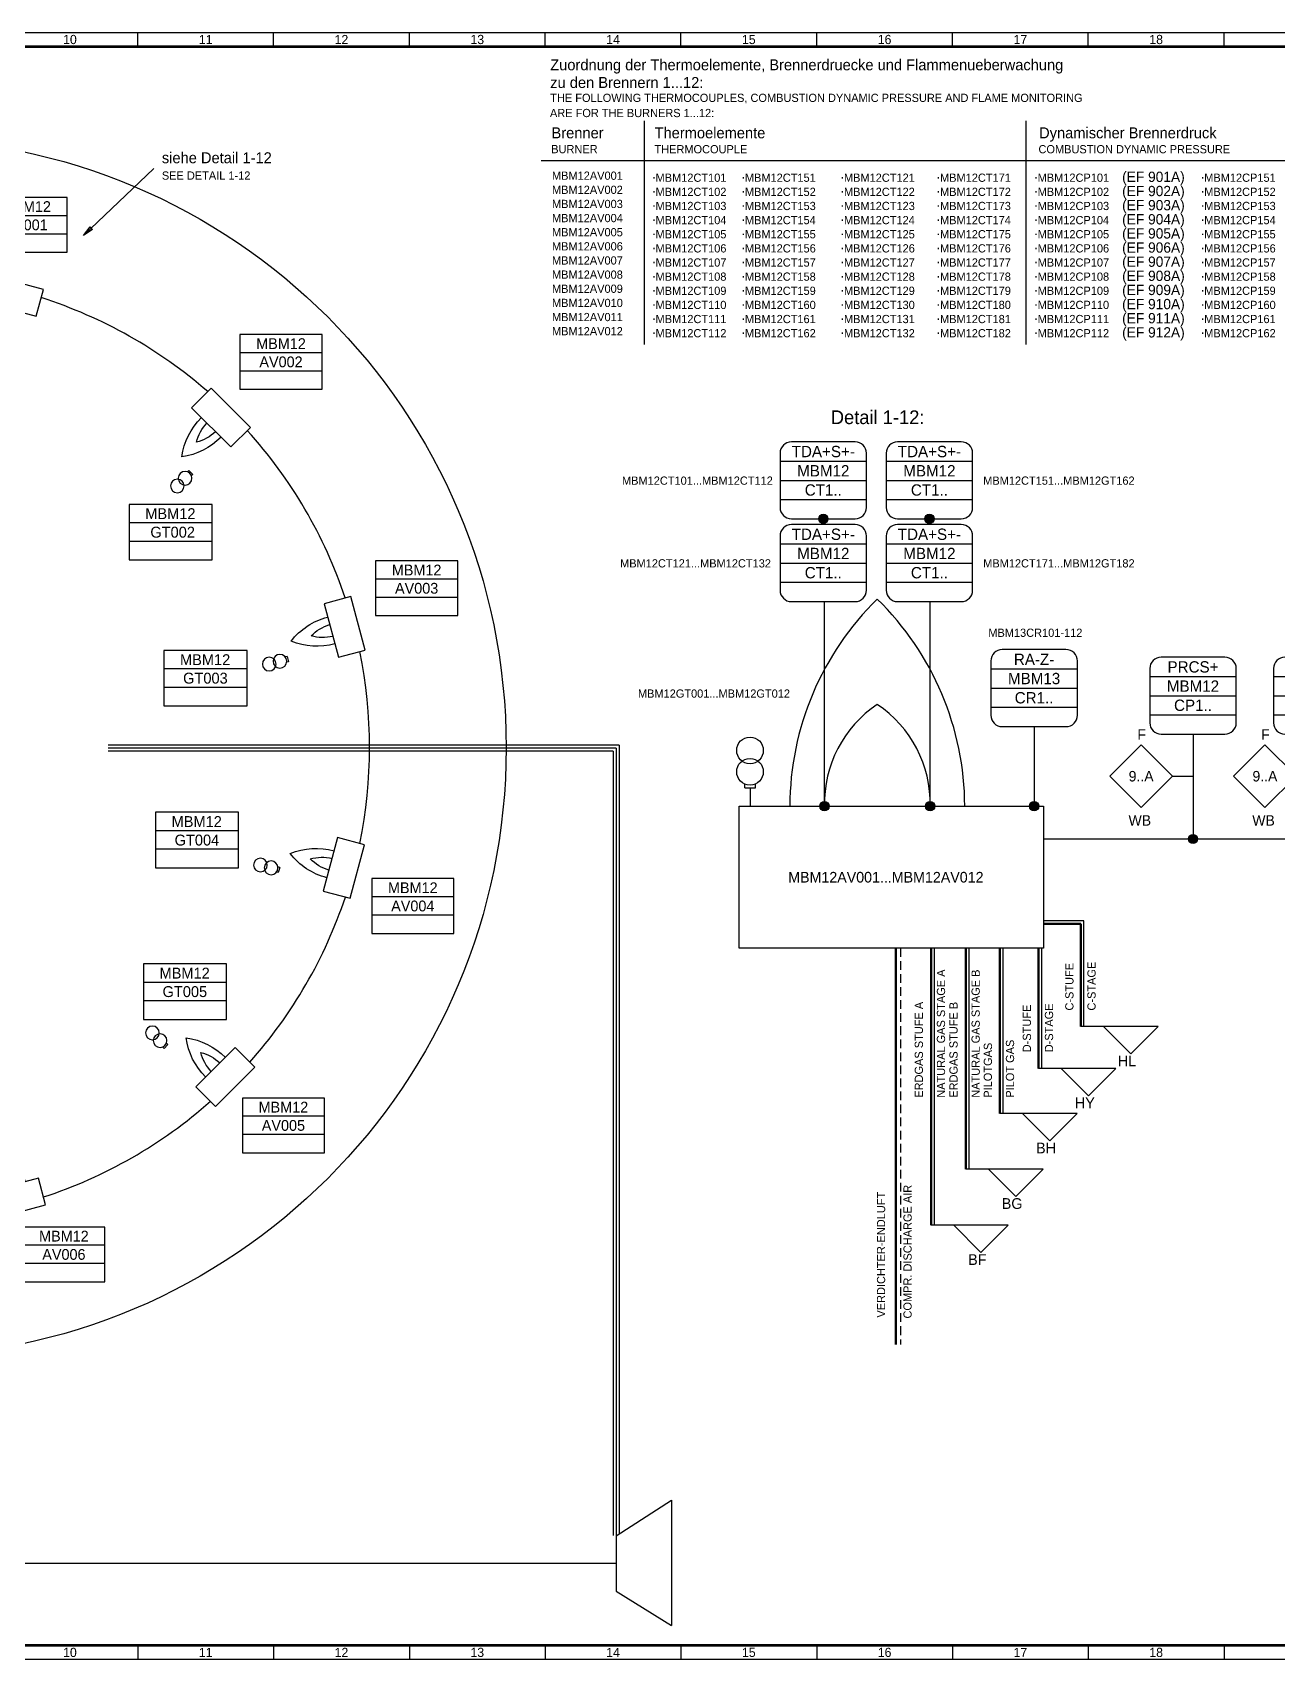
# Model space of a CAD drawing. Header units: millimetres. Extents: x 0 to 600, y 0 to 297.
# Drawn here: x 256 to 483.3, y 0 to 297 of the extents above; entities that cross this region are included whole.
import ezdxf
from ezdxf.enums import TextEntityAlignment as Align

# ---------------------------------------------------------------- set-up
doc = ezdxf.new("R2010")
doc.units = ezdxf.units.MM
doc.linetypes.add('HIDDEN2', pattern=[4.7625, 3.175, -1.5875])
for name, color, linetype in [('0_Title Block', 7, 'Continuous'), ('3_I&C', 7, 'Continuous'), ('4_Equipment', 7, 'Continuous'), ('5_Etc', 7, 'Continuous'), ('6_PIPE(기타)', 7, 'Continuous')]:
    doc.layers.add(name, color=color, linetype=linetype)
doc.styles.get("Standard").update_dxf_attribs({"font": 'pnid.shx', "bigfont": 'kosdichs.shx'})

# ---------------------------------------------------------------- blocks, each defined once
blk = doc.blocks.new('*U9')
at = {"color": 0}
for p, q in [((12.5, -7.5), (12.5, 0.13)), ((12.5, 0.13), (23.94, 0.13)), ((23.94, 0.13), (23.94, -7.5)), ((6.99, -0.7), (6.8, -1.43)), ((6.8, -1.43), (7.06, -1.5)), ((6.99, -0.7), (7.25, -0.77)), ((12.5, -2.41), (23.94, -2.41)), ((12.5, -4.96), (23.94, -4.96)), ((23.94, -7.5), (12.5, -7.5))]:
    blk.add_line(p, q, dxfattribs=at)
for centre in [(7.99, -1.36), (9.45, -1.75)]:
    blk.add_circle(centre, 0.943, dxfattribs=at)
blk.add_attdef('TAG', text='', height=1.5, dxfattribs=at).set_placement((12.64, 1.69), align=Align.TOP_LEFT)
for tag, p in [('TAG_BOX01', (18.22, -1.14)), ('TAG_BOX02', (18.22, -3.69)), ('TAG_BOX03', (18.22, -6.23))]:
    blk.add_attdef(tag, text='', height=1.5, dxfattribs=at).set_placement(p, align=Align.MIDDLE_CENTER)
blk = doc.blocks.new('*U28')
at = {"color": 0}
for p, q in [((10, 0), (10, 7.63)), ((10, 7.63), (21.44, 7.63)), ((21.44, 7.63), (21.44, 0)), ((10, 5.09), (21.44, 5.09)), ((10, 2.54), (21.44, 2.54)), ((22.88, -4.8), (24.88, 2.66)), ((24.88, 2.66), (28.61, 1.66)), ((21.44, 0), (10, 0)), ((28.61, 1.66), (26.61, -5.8)), ((26.61, -5.8), (22.88, -4.8))]:
    blk.add_line(p, q, dxfattribs=at)
for centre, radius, start, end in [((26.17, -6.91), 5.9, 43.8188, 73.6114), ((25.72, -9.37), 9.48, 37.7673, 75.3628), ((29.62, 5.21), 9.48, 254.6372, 292.2327), ((28.78, 2.85), 5.9, 256.3886, 286.1812)]:
    blk.add_arc(centre, radius, start, end, dxfattribs=at)
for tag, p in [('TAG(외부)', (26.11, 26.6)), ('TAG(내부)', (-24.58, 12.29)), ('3_TAG_BOX01', (15.72, 6.36)), ('3_TAG_BOX02', (15.72, 3.81)), ('3_TAG_BOX03', (15.72, 1.27))]:
    blk.add_attdef(tag, text='', height=1.5, dxfattribs=at).set_placement(p, align=Align.MIDDLE_CENTER)
blk = doc.blocks.new('*U31')
at = {"color": 0}
for p, q in [((10, 0), (10, 7.63)), ((10, 7.63), (21.44, 7.63)), ((21.44, 7.63), (21.44, 0)), ((10, 5.09), (21.44, 5.09)), ((10, 2.54), (21.44, 2.54)), ((21.44, 0), (10, 0)), ((19.97, -5.31), (25.44, 0.16)), ((25.44, 0.16), (28.17, -2.58)), ((28.17, -2.58), (22.71, -8.04)), ((22.71, -8.04), (19.97, -5.31))]:
    blk.add_line(p, q, dxfattribs=at)
for centre, radius, start, end in [((20.14, -10.69), 9.48, 7.7673, 45.3628), ((30.82, -0.01), 9.48, 224.6372, 262.2327), ((28.91, -1.64), 5.9, 226.3886, 256.1812), ((21.76, -8.78), 5.9, 13.8188, 43.6114)]:
    blk.add_arc(centre, radius, start, end, dxfattribs=at)
for tag, p in [('TAG(외부)', (26.11, 26.6)), ('TAG(내부)', (-24.58, 12.29)), ('3_TAG_BOX01', (15.72, 6.36)), ('3_TAG_BOX02', (15.72, 3.81)), ('3_TAG_BOX03', (15.72, 1.27))]:
    blk.add_attdef(tag, text='', height=1.5, dxfattribs=at).set_placement(p, align=Align.MIDDLE_CENTER)
blk = doc.blocks.new('*U29')
at = {"color": 0}
for p, q in [((10, 0), (10, 7.63)), ((10, 7.63), (21.44, 7.63)), ((21.44, 7.63), (21.44, 0)), ((10, 5.09), (21.44, 5.09)), ((10, 2.54), (21.44, 2.54)), ((21.44, 0), (10, 0)), ((13.3, -5.17), (20.76, -3.17)), ((20.76, -3.17), (21.76, -6.9)), ((14.3, -8.9), (13.3, -5.17)), ((21.76, -6.9), (14.3, -8.9))]:
    blk.add_line(p, q, dxfattribs=at)
for centre, radius, start, end in [((25.34, -6), 9.48, 194.6372, 232.2327), ((22.87, -6.45), 5.9, 196.3886, 226.1812), ((13.12, -9.07), 5.9, 343.8188, 13.6114), ((10.76, -9.91), 9.48, 337.7673, 15.3628)]:
    blk.add_arc(centre, radius, start, end, dxfattribs=at)
for tag, p in [('TAG(외부)', (26.11, 26.6)), ('TAG(내부)', (-24.58, 12.29)), ('3_TAG_BOX01', (15.72, 6.36)), ('3_TAG_BOX02', (15.72, 3.81)), ('3_TAG_BOX03', (15.72, 1.27))]:
    blk.add_attdef(tag, text='', height=1.5, dxfattribs=at).set_placement(p, align=Align.MIDDLE_CENTER)
blk = doc.blocks.new('*U8')
at = {"color": 0}
for p, q in [((15.7, 4.8), (15.17, 4.26)), ((15.7, 4.8), (15.89, 4.61)), ((15.17, 4.26), (15.36, 4.08)), ((12.5, -7.5), (12.5, 0.13)), ((12.5, 0.13), (23.94, 0.13)), ((23.94, 0.13), (23.94, -7.5)), ((12.5, -2.41), (23.94, -2.41)), ((12.5, -4.96), (23.94, -4.96)), ((23.94, -7.5), (12.5, -7.5))]:
    blk.add_line(p, q, dxfattribs=at)
for centre in [(16.24, 3.73), (17.3, 2.66)]:
    blk.add_circle(centre, 0.943, dxfattribs=at)
blk.add_attdef('TAG', text='', height=1.5, dxfattribs=at).set_placement((12.64, 1.69), align=Align.TOP_LEFT)
for tag, p in [('TAG_BOX01', (18.22, -1.14)), ('TAG_BOX02', (18.22, -3.69)), ('TAG_BOX03', (18.22, -6.23))]:
    blk.add_attdef(tag, text='', height=1.5, dxfattribs=at).set_placement(p, align=Align.MIDDLE_CENTER)
blk = doc.blocks.new('*U30')
at = {"color": 0}
for p, q in [((22.45, 12.35), (26.19, 13.35)), ((24.45, 4.88), (22.45, 12.35)), ((26.19, 13.35), (28.19, 5.88)), ((10, 0), (10, 7.63)), ((10, 7.63), (21.44, 7.63)), ((21.44, 7.63), (21.44, 0)), ((10, 5.09), (21.44, 5.09)), ((28.19, 5.88), (24.45, 4.88)), ((10, 2.54), (21.44, 2.54)), ((21.44, 0), (10, 0))]:
    blk.add_line(p, q, dxfattribs=at)
for centre, radius, start, end in [((29.2, 2.34), 9.48, 67.7673, 105.3628), ((28.35, 4.7), 5.9, 73.8188, 103.6114), ((25.74, 14.46), 5.9, 286.3886, 316.1812), ((25.29, 16.92), 9.48, 284.6372, 322.2327)]:
    blk.add_arc(centre, radius, start, end, dxfattribs=at)
for tag, p in [('TAG(외부)', (26.11, 26.6)), ('TAG(내부)', (-24.58, 12.29)), ('3_TAG_BOX01', (15.72, 6.36)), ('3_TAG_BOX02', (15.72, 3.81)), ('3_TAG_BOX03', (15.72, 1.27))]:
    blk.add_attdef(tag, text='', height=1.5, dxfattribs=at).set_placement(p, align=Align.MIDDLE_CENTER)
blk = doc.blocks.new('*U13')
at = {"color": 0}
for p, q in [((12.5, -7.5), (12.5, 0.13)), ((12.5, 0.13), (23.94, 0.13)), ((23.94, 0.13), (23.94, -7.5)), ((12.5, -2.41), (23.94, -2.41)), ((12.5, -4.96), (23.94, -4.96)), ((6.85, -7.44), (7.11, -7.37)), ((6.85, -7.44), (7.05, -8.17)), ((7.05, -8.17), (7.3, -8.1)), ((23.94, -7.5), (12.5, -7.5))]:
    blk.add_line(p, q, dxfattribs=at)
for centre in [(8.04, -7.51), (9.5, -7.12)]:
    blk.add_circle(centre, 0.943, dxfattribs=at)
blk.add_attdef('TAG', text='', height=1.5, dxfattribs=at).set_placement((12.64, 1.69), align=Align.TOP_LEFT)
for tag, p in [('TAG_BOX01', (18.22, -1.14)), ('TAG_BOX02', (18.22, -3.69)), ('TAG_BOX03', (18.22, -6.23))]:
    blk.add_attdef(tag, text='', height=1.5, dxfattribs=at).set_placement(p, align=Align.MIDDLE_CENTER)
blk = doc.blocks.new('*U32')
at = {"color": 0}
for p, q in [((19.71, 11.92), (22.44, 14.65)), ((22.44, 14.65), (27.9, 9.19)), ((25.17, 6.45), (19.71, 11.92)), ((27.9, 9.19), (25.17, 6.45)), ((10, 0), (10, 7.63)), ((10, 7.63), (21.44, 7.63)), ((21.44, 7.63), (21.44, 0)), ((10, 5.09), (21.44, 5.09)), ((10, 2.54), (21.44, 2.54)), ((21.44, 0), (10, 0))]:
    blk.add_line(p, q, dxfattribs=at)
for centre, radius, start, end in [((30.55, 6.62), 9.48, 97.7673, 135.3628), ((19.88, 17.3), 9.48, 314.6372, 352.2327), ((28.64, 8.25), 5.9, 103.8188, 133.6114), ((21.5, 15.39), 5.9, 316.3886, 346.1812)]:
    blk.add_arc(centre, radius, start, end, dxfattribs=at)
for tag, p in [('TAG(외부)', (26.11, 26.6)), ('TAG(내부)', (-24.58, 12.29)), ('3_TAG_BOX01', (15.72, 6.36)), ('3_TAG_BOX02', (15.72, 3.81)), ('3_TAG_BOX03', (15.72, 1.27))]:
    blk.add_attdef(tag, text='', height=1.5, dxfattribs=at).set_placement(p, align=Align.MIDDLE_CENTER)
blk = doc.blocks.new('*U14')
at = {"color": 0}
for p, q in [((12.5, -7.5), (12.5, 0.13)), ((12.5, 0.13), (23.94, 0.13)), ((23.94, 0.13), (23.94, -7.5)), ((12.5, -2.41), (23.94, -2.41)), ((12.5, -4.96), (23.94, -4.96)), ((23.94, -7.5), (12.5, -7.5)), ((20.57, -10.96), (20.76, -10.78)), ((20.57, -10.96), (21.1, -11.5)), ((21.1, -11.5), (21.29, -11.31))]:
    blk.add_line(p, q, dxfattribs=at)
for centre in [(22.7, -9.36), (21.64, -10.43)]:
    blk.add_circle(centre, 0.943, dxfattribs=at)
blk.add_attdef('TAG', text='', height=1.5, dxfattribs=at).set_placement((12.64, 1.69), align=Align.TOP_LEFT)
for tag, p in [('TAG_BOX01', (18.22, -1.14)), ('TAG_BOX02', (18.22, -3.69)), ('TAG_BOX03', (18.22, -6.23))]:
    blk.add_attdef(tag, text='', height=1.5, dxfattribs=at).set_placement(p, align=Align.MIDDLE_CENTER)
blk = doc.blocks.new('*U33')
at = {"color": 0}
for p, q in [((18.27, 10.71), (19.27, 14.45)), ((19.27, 14.45), (26.73, 12.45)), ((26.73, 12.45), (25.73, 8.71)), ((25.73, 8.71), (18.27, 10.71)), ((10, 0), (10, 7.63)), ((10, 7.63), (21.44, 7.63)), ((21.44, 7.63), (21.44, 0)), ((10, 5.09), (21.44, 5.09)), ((10, 2.54), (21.44, 2.54)), ((21.44, 0), (10, 0))]:
    blk.add_line(p, q, dxfattribs=at)
for centre, radius, start, end in [((30.31, 11.55), 9.48, 127.7673, 165.3628), ((15.73, 15.46), 9.48, 344.6372, 22.2327), ((27.84, 12), 5.9, 133.8188, 163.6114), ((18.09, 14.61), 5.9, 346.3886, 16.1812)]:
    blk.add_arc(centre, radius, start, end, dxfattribs=at)
for tag, p in [('TAG(외부)', (26.11, 26.6)), ('TAG(내부)', (-24.58, 12.29)), ('3_TAG_BOX01', (15.72, 6.36)), ('3_TAG_BOX02', (15.72, 3.81)), ('3_TAG_BOX03', (15.72, 1.27))]:
    blk.add_attdef(tag, text='', height=1.5, dxfattribs=at).set_placement(p, align=Align.MIDDLE_CENTER)
blk = doc.blocks.new('TAG BOX01_')
at = {"color": 0}
for p, q in [((4.22, 5.09), (-4.22, 5.09)), ((-5.72, 3.59), (-5.72, -3.59)), ((-5.72, 2.54), (5.72, 2.54)), ((5.72, -3.59), (5.72, 3.59)), ((-5.72, 0), (5.72, 0)), ((-5.72, -2.54), (5.72, -2.54)), ((-4.22, -5.09), (4.22, -5.09))]:
    blk.add_line(p, q, dxfattribs=at)
for centre, start, end in [((-4.22, 3.59), 90, 180), ((4.22, 3.59), 0, 90), ((-4.22, -3.59), 180, 270), ((4.22, -3.59), 270, 360)]:
    blk.add_arc(centre, 1.5, start, end, dxfattribs=at)
for tag, p in [('TEXT01', (0.08, 6.17)), ('TAG_BOX01', (0, 3.81)), ('TAG_BOX02', (0, 1.27)), ('TAG_BOX03', (0, -1.27)), ('TAG_BOX04', (0, -3.81)), ('TEXT02', (0.08, -6.51))]:
    blk.add_attdef(tag, text='', height=1.5, dxfattribs=at).set_placement(p, align=Align.MIDDLE_CENTER)
blk = doc.blocks.new('ECT03_01-MBM12GT001...MBM12GT012')
at = {"color": 0}
for p, q in [((0, 0), (0, 0.69)), ((0, 0), (1.95, 0)), ((1.95, 0), (1.95, 0.69))]:
    blk.add_line(p, q, dxfattribs=at)
for centre in [(0.97, 6.82), (0.97, 2.92)]:
    blk.add_circle(centre, 2.43, dxfattribs=at)
at = {"color": 0, "insert": (-19.49, 17.95), "char_height": 1.5, "attachment_point": 1}
blk.add_mtext('MBM12GT001...MBM12GT012', dxfattribs=at)
blk = doc.blocks.new('FIRING SYSTEM BURNER_01-MBM12AV001...MBM12AV012')
at = {"color": 0}
for p, q in [((0, 25.89), (55.55, 25.89)), ((0, 0), (0, 25.89)), ((55.55, 25.89), (55.55, 0)), ((55.55, 0), (0, 0))]:
    blk.add_line(p, q, dxfattribs=at)
for centre, radius, start, end in [((62.41, 25.73), 53.16, 134.3907, 179.8247), ((-11.97, 25.73), 53.16, 0.1753, 45.6093), ((37.36, 26.39), 21.79, 123.8437, 181.3064), ((13.09, 26.39), 21.79, 358.6936, 56.1563)]:
    blk.add_arc(centre, radius, start, end, dxfattribs=at)
blk.add_text('MBM12AV001...MBM12AV012', height=1.9418, dxfattribs=at).set_placement((26.79, 12.93), align=Align.MIDDLE_CENTER)
blk = doc.blocks.new('TERMINAL POINT_')
at = {"color": 0}
for p, q in [((0, 10.17), (-5.09, 5.09)), ((5.09, 5.09), (0, 10.17)), ((-5.09, 5.09), (0, 0)), ((0, 0), (5.09, 5.09))]:
    blk.add_line(p, q, dxfattribs=at)
for tag, p in [('TEXT(외부)01', (-8.55, 6.65)), ('TAG(내부)', (0, 5.09)), ('TEXT(외부)02', (9.22, 6.65))]:
    blk.add_attdef(tag, text='', height=1.7, dxfattribs=at).set_placement(p, align=Align.MIDDLE_CENTER)
blk = doc.blocks.new('*U22')
at = {"color": 0}
for p, q in [((0, -1.91), (-3.81, 1.91)), ((-3.81, 1.91), (6.96, 1.91)), ((3.81, 1.91), (0, -1.91))]:
    blk.add_line(p, q, dxfattribs=at)
for tag, p in [('TEXT(외부)', (1.9, 3.31)), ('TEXT(내부)', (0, 0))]:
    blk.add_attdef(tag, text='', height=1.5, dxfattribs=at).set_placement(p, align=Align.MIDDLE_CENTER)
blk = doc.blocks.new('SIEMENS AG TEMPLATE(600X297)')
at = {"color": 0}
for p, q in [((0, 297), (600, 297)), ((275.21, 294.44), (275.21, 297)), ((300, 294.44), (300, 297)), ((324.79, 294.44), (324.79, 297)), ((349.57, 294.44), (349.57, 297)), ((374.36, 294.44), (374.36, 297)), ((399.15, 294.44), (399.15, 297)), ((423.93, 294.44), (423.93, 297)), ((448.72, 294.44), (448.72, 297)), ((473.51, 294.44), (473.51, 297)), ((600, 0), (0, 0)), ((275.21, 2.56), (275.21, 0)), ((300, 2.56), (300, 0)), ((324.79, 2.56), (324.79, 0)), ((349.57, 2.56), (349.57, 0)), ((374.36, 2.56), (374.36, 0)), ((399.15, 2.56), (399.15, 0)), ((423.93, 2.56), (423.93, 0)), ((448.72, 2.56), (448.72, 0)), ((473.51, 2.56), (473.51, 0))]:
    blk.add_line(p, q, dxfattribs=at)
at = {"color": 0, "const_width": 0.5}
blk.add_lwpolyline([(597.44, 2.56), (2.56, 2.56), (2.56, 294.44), (597.44, 294.44)], close=True, dxfattribs=at)
at = {"color": 0, "char_height": 1.679, "attachment_point": 5}
for s, insert in [('10', (262.82, 295.72)), ('11', (287.61, 295.72)), ('12', (312.39, 295.72)), ('13', (337.18, 295.72)), ('14', (361.97, 295.72)), ('15', (386.75, 295.72)), ('16', (411.54, 295.72)), ('17', (436.33, 295.72)), ('18', (461.11, 295.72)), ('10', (262.82, 1.28)), ('11', (287.61, 1.28)), ('12', (312.39, 1.28)), ('13', (337.18, 1.28)), ('14', (361.97, 1.28)), ('15', (386.75, 1.28)), ('16', (411.54, 1.28)), ('17', (436.33, 1.28)), ('18', (461.11, 1.28))]:
    blk.add_mtext(s, dxfattribs=dict(at, insert=insert))

msp = doc.modelspace()

# ---------------------------------------------------------------- linework, layer by layer
at = {"layer": '0_Title Block'}
for p, q in [((367.67, 280.88), (367.67, 240.08)), ((437.34, 280.88), (437.34, 240.08)), ((348.87, 273.66), (593.29, 273.66))]:
    msp.add_line(p, q, dxfattribs=at)
at = {"layer": '3_I&C'}
for p, q in [((400.56, 155.76), (400.56, 193.13)), ((419.85, 155.76), (419.85, 193.13)), ((438.83, 170.3), (438.83, 155.76)), ((467.84, 168.92), (467.84, 149.78))]:
    msp.add_line(p, q, dxfattribs=at)
at = {"layer": '3_I&C', "const_width": 0.845}
for points in [[(399.93, 208.23, 1), (400.78, 208.23, 1)], [(419.29, 208.23, 1), (420.14, 208.23, 1)], [(400.13, 155.76, 1), (400.98, 155.76, 1)], [(419.43, 155.76, 1), (420.28, 155.76, 1)], [(438.41, 155.76, 1), (439.25, 155.76, 1)], [(467.41, 149.78, 1), (468.26, 149.78, 1)]]:
    msp.add_lwpolyline(points, format="xyb", close=True, dxfattribs=at)
at = {"layer": '3_I&C'}
for centre in [(400.35, 208.23), (419.72, 208.23), (400.56, 155.76), (419.85, 155.76), (438.83, 155.76), (467.84, 149.78)]:
    msp.add_circle(centre, 0.845, dxfattribs=at)
at = {"layer": '4_Equipment'}
for p, q in [((265.27, 259.93), (278.13, 272.17)), ((265.27, 259.93), (266.49, 261.55)), ((266.95, 261.07), (266.49, 261.55)), ((266.95, 261.07), (265.27, 259.93)), ((362.54, 22.58), (372.64, 29.11)), ((372.64, 29.11), (372.64, 6.17)), ((362.54, 22.58), (362.54, 12.46)), ((362.54, 12.46), (372.64, 6.17))]:
    msp.add_line(p, q, dxfattribs=at)
msp.add_circle((231.25, 166.45), 111.2, dxfattribs=at)
for start, end in [(48.8883, 72.2247), (18.465, 42.1581), (348.3082, 11.7351), (318.2807, 341.5783), (288.0604, 311.5508)]:
    msp.add_arc((231.25, 166.45), 86.27, start, end, dxfattribs=at)
at = {"layer": '5_Etc'}
for p, q in [((464.1, 161.24), (467.84, 161.24)), ((386.97, 159.13), (386.97, 155.76))]:
    msp.add_line(p, q, dxfattribs=at)
at = {"layer": '6_PIPE(기타)'}
for p, q in [((363.07, 166.88), (269.77, 166.88)), ((362.54, 166.35), (269.77, 166.35)), ((362.54, 166.35), (362.54, 22.58)), ((363.07, 166.88), (363.07, 22.93)), ((362, 165.81), (269.77, 165.81)), ((362, 165.81), (362, 22.63)), ((440.53, 149.78), (536.65, 149.78)), ((447.88, 134.82), (440.53, 134.82)), ((447.88, 115.55), (447.88, 134.82)), ((420.57, 129.87), (420.57, 79.28)), ((426.93, 129.87), (426.93, 89.5)), ((433.12, 129.87), (433.12, 99.64)), ((440.2, 129.87), (440.2, 107.88)), ((362.54, 17.52), (120.26, 17.52))]:
    msp.add_line(p, q, dxfattribs=at)
at = {"layer": '6_PIPE(기타)', "lineweight": 50}
for p, q in [((447.37, 134.29), (440.53, 134.29)), ((447.37, 115.55), (447.37, 134.29)), ((413.61, 129.87), (413.61, 57.52)), ((420.03, 129.87), (420.03, 79.28)), ((426.39, 129.87), (426.39, 89.5)), ((432.58, 129.87), (432.58, 99.64)), ((439.66, 129.87), (439.66, 107.88))]:
    msp.add_line(p, q, dxfattribs=at)
at = {"layer": '6_PIPE(기타)', "linetype": 'HIDDEN2', "ltscale": 0.5}
msp.add_line((414.43, 129.87), (414.43, 57.52), dxfattribs=at)

# ---------------------------------------------------------------- block references
at = {"layer": '0_Title Block'}
msp.add_blockref('SIEMENS AG TEMPLATE(600X297)', (0, 0), dxfattribs=at)
at = {"layer": '3_I&C'}
ref = msp.add_blockref('TAG BOX01_', (400.35, 215.25), dxfattribs=dict(at, xscale=1.379951765846729, yscale=1.379951765846729, zscale=1.379951765846729))
ref.add_attrib('TAG_BOX01', 'TDA+S+-', dxfattribs={"layer": '0', "color": 0, "height": 2.07}).set_placement((400.35, 220.51), align=Align.MIDDLE_CENTER)
ref.add_attrib('TAG_BOX02', 'MBM12', dxfattribs={"layer": '0', "color": 0, "height": 2.07}).set_placement((400.35, 217), align=Align.MIDDLE_CENTER)
ref.add_attrib('TAG_BOX03', 'CT1..', dxfattribs={"layer": '0', "color": 0, "height": 2.07}).set_placement((400.35, 213.49), align=Align.MIDDLE_CENTER)
ref.add_attrib('TEXT01', 'MBM12CT101...MBM12CT112', dxfattribs={"layer": '0', "color": 0, "height": 1.5}).set_placement((377.37, 215.2), align=Align.MIDDLE_CENTER)
ref = msp.add_blockref('TAG BOX01_', (419.72, 215.25), dxfattribs=dict(at, xscale=1.379951765846729, yscale=1.379951765846729, zscale=1.379951765846729))
ref.add_attrib('TAG_BOX01', 'TDA+S+-', dxfattribs={"layer": '0', "color": 0, "height": 2.07}).set_placement((419.72, 220.51), align=Align.MIDDLE_CENTER)
ref.add_attrib('TAG_BOX02', 'MBM12', dxfattribs={"layer": '0', "color": 0, "height": 2.07}).set_placement((419.72, 217), align=Align.MIDDLE_CENTER)
ref.add_attrib('TAG_BOX03', 'CT1..', dxfattribs={"layer": '0', "color": 0, "height": 2.07}).set_placement((419.72, 213.49), align=Align.MIDDLE_CENTER)
ref.add_attrib('TEXT01', 'MBM12CT151...MBM12GT162', dxfattribs={"layer": '0', "color": 0, "height": 1.5}).set_placement((443.36, 215.2), align=Align.MIDDLE_CENTER)
ref = msp.add_blockref('TAG BOX01_', (400.35, 200.14), dxfattribs=dict(at, xscale=1.379951765846729, yscale=1.379951765846729, zscale=1.379951765846729))
ref.add_attrib('TAG_BOX01', 'TDA+S+-', dxfattribs={"layer": '0', "color": 0, "height": 2.07}).set_placement((400.35, 205.41), align=Align.MIDDLE_CENTER)
ref.add_attrib('TAG_BOX02', 'MBM12', dxfattribs={"layer": '0', "color": 0, "height": 2.07}).set_placement((400.35, 201.9), align=Align.MIDDLE_CENTER)
ref.add_attrib('TAG_BOX03', 'CT1..', dxfattribs={"layer": '0', "color": 0, "height": 2.07}).set_placement((400.35, 198.39), align=Align.MIDDLE_CENTER)
ref.add_attrib('TEXT01', 'MBM12CT121...MBM12CT132', dxfattribs={"layer": '0', "color": 0, "height": 1.5}).set_placement((377.02, 200.1), align=Align.MIDDLE_CENTER)
ref = msp.add_blockref('TAG BOX01_', (419.72, 200.14), dxfattribs=dict(at, xscale=1.379951765846729, yscale=1.379951765846729, zscale=1.379951765846729))
ref.add_attrib('TAG_BOX01', 'TDA+S+-', dxfattribs={"layer": '0', "color": 0, "height": 2.07}).set_placement((419.72, 205.41), align=Align.MIDDLE_CENTER)
ref.add_attrib('TAG_BOX02', 'MBM12', dxfattribs={"layer": '0', "color": 0, "height": 2.07}).set_placement((419.72, 201.9), align=Align.MIDDLE_CENTER)
ref.add_attrib('TAG_BOX03', 'CT1..', dxfattribs={"layer": '0', "color": 0, "height": 2.07}).set_placement((419.72, 198.39), align=Align.MIDDLE_CENTER)
ref.add_attrib('TEXT01', 'MBM12CT171...MBM12GT182', dxfattribs={"layer": '0', "color": 0, "height": 1.5}).set_placement((443.36, 200.1), align=Align.MIDDLE_CENTER)
ref = msp.add_blockref('TAG BOX01_', (438.83, 177.32), dxfattribs=dict(at, xscale=1.379951765846729, yscale=1.379951765846729, zscale=1.379951765846729))
ref.add_attrib('TAG_BOX01', 'RA-Z-', dxfattribs={"layer": '0', "color": 0, "height": 2.07}).set_placement((438.83, 182.58), align=Align.MIDDLE_CENTER)
ref.add_attrib('TAG_BOX02', 'MBM13', dxfattribs={"layer": '0', "color": 0, "height": 2.07}).set_placement((438.83, 179.07), align=Align.MIDDLE_CENTER)
ref.add_attrib('TAG_BOX03', 'CR1..', dxfattribs={"layer": '0', "color": 0, "height": 2.07}).set_placement((438.83, 175.56), align=Align.MIDDLE_CENTER)
ref.add_attrib('TEXT01', 'MBM13CR101-112', dxfattribs={"layer": '0', "color": 0, "height": 1.5}).set_placement((439.06, 187.43), align=Align.MIDDLE_CENTER)
at = {"layer": '3_I&C', "xscale": 1.379951765846729, "yscale": 1.379951765846729, "zscale": 1.379951765846729}
for p in [(467.84, 175.94), (490.43, 175.94)]:
    msp.add_blockref('TAG BOX01_', p, dxfattribs=at).add_auto_attribs({'TAG_BOX01': 'PRCS+', 'TAG_BOX02': 'MBM12', 'TAG_BOX03': 'CP1..'})
at = {"layer": '4_Equipment'}
ref = msp.add_blockref('*U29', (275.43, 256.89), dxfattribs=dict(at, xscale=-1.310855391850076, yscale=1.310855391850076, zscale=1.310855391850076))
ref.add_attrib('3_TAG_BOX01', 'MBM12', dxfattribs={"layer": '0', "color": 0, "height": 1.966}).set_placement((254.82, 265.23), align=Align.MIDDLE_CENTER)
ref.add_attrib('3_TAG_BOX02', 'AV001', dxfattribs={"layer": '0', "color": 0, "height": 1.966}).set_placement((254.82, 261.89), align=Align.MIDDLE_CENTER)
ref = msp.add_blockref('*U31', (321.96, 231.88), dxfattribs=dict(at, xscale=-1.310855391850076, yscale=1.310855391850076, zscale=1.310855391850076))
ref.add_attrib('3_TAG_BOX01', 'MBM12', dxfattribs={"layer": '0', "color": 0, "height": 1.966}).set_placement((301.35, 240.21), align=Align.MIDDLE_CENTER)
ref.add_attrib('3_TAG_BOX02', 'AV002', dxfattribs={"layer": '0', "color": 0, "height": 1.966}).set_placement((301.35, 236.88), align=Align.MIDDLE_CENTER)
ref = msp.add_blockref('*U28', (346.72, 190.55), dxfattribs=dict(at, xscale=-1.310855391850076, yscale=1.310855391850076, zscale=1.310855391850076))
ref.add_attrib('3_TAG_BOX01', 'MBM12', dxfattribs={"layer": '0', "color": 0, "height": 1.966}).set_placement((326.11, 198.88), align=Align.MIDDLE_CENTER)
ref.add_attrib('3_TAG_BOX02', 'AV003', dxfattribs={"layer": '0', "color": 0, "height": 1.966}).set_placement((326.11, 195.55), align=Align.MIDDLE_CENTER)
msp.add_blockref('FIRING SYSTEM BURNER_01-MBM12AV001...MBM12AV012', (384.98, 129.87), dxfattribs=at)
ref = msp.add_blockref('*U30', (346.02, 132.55), dxfattribs=dict(at, xscale=-1.310855391850076, yscale=1.310855391850076, zscale=1.310855391850076))
ref.add_attrib('3_TAG_BOX01', 'MBM12', dxfattribs={"layer": '0', "color": 0, "height": 1.966}).set_placement((325.41, 140.88), align=Align.MIDDLE_CENTER)
ref.add_attrib('3_TAG_BOX02', 'AV004', dxfattribs={"layer": '0', "color": 0, "height": 1.966}).set_placement((325.41, 137.55), align=Align.MIDDLE_CENTER)
ref = msp.add_blockref('*U32', (322.4, 92.49), dxfattribs=dict(at, xscale=-1.310855391850076, yscale=1.310855391850076, zscale=1.310855391850076))
ref.add_attrib('3_TAG_BOX01', 'MBM12', dxfattribs={"layer": '0', "color": 0, "height": 1.966}).set_placement((301.79, 100.83), align=Align.MIDDLE_CENTER)
ref.add_attrib('3_TAG_BOX02', 'AV005', dxfattribs={"layer": '0', "color": 0, "height": 1.966}).set_placement((301.79, 97.49), align=Align.MIDDLE_CENTER)
ref = msp.add_blockref('*U33', (282.33, 68.94), dxfattribs=dict(at, xscale=-1.310855391850076, yscale=1.310855391850076, zscale=1.310855391850076))
ref.add_attrib('3_TAG_BOX01', 'MBM12', dxfattribs={"layer": '0', "color": 0, "height": 1.966}).set_placement((261.72, 77.28), align=Align.MIDDLE_CENTER)
ref.add_attrib('3_TAG_BOX02', 'AV006', dxfattribs={"layer": '0', "color": 0, "height": 1.966}).set_placement((261.72, 73.94), align=Align.MIDDLE_CENTER)
at = {"layer": '5_Etc'}
ref = msp.add_blockref('*U8', (305.39, 210.69), dxfattribs=dict(at, xscale=-1.32738828587198, yscale=1.32738828587198, zscale=1.32738828587198))
ref.add_attrib('TAG_BOX01', 'MBM12', dxfattribs={"layer": '0', "color": 0, "height": 1.991}).set_placement((281.15, 209.17), align=Align.MIDDLE_CENTER)
ref.add_attrib('TAG_BOX02', 'GT002', dxfattribs={"layer": '0', "color": 0, "height": 1.991}).set_placement((281.57, 205.79), align=Align.MIDDLE_CENTER)
ref = msp.add_blockref('*U9', (311.75, 184.03), dxfattribs=dict(at, xscale=-1.32738828587198, yscale=1.32738828587198, zscale=1.32738828587198))
ref.add_attrib('TAG_BOX01', 'MBM12', dxfattribs={"layer": '0', "color": 0, "height": 1.991}).set_placement((287.5, 182.51), align=Align.MIDDLE_CENTER)
ref.add_attrib('TAG_BOX02', 'GT003', dxfattribs={"layer": '0', "color": 0, "height": 1.991}).set_placement((287.55, 179.14), align=Align.MIDDLE_CENTER)
msp.add_blockref('ECT03_01-MBM12GT001...MBM12GT012', (386, 159.13), dxfattribs=at)
ref = msp.add_blockref('TERMINAL POINT_', (458.37, 155.52), dxfattribs=dict(at, xscale=1.126106667775717, yscale=1.126106667775717, zscale=1.126106667775717))
ref.add_attrib('TEXT(외부)01', 'F', dxfattribs={"layer": '0', "color": 0, "height": 1.91}).set_placement((458.46, 168.85), align=Align.MIDDLE_CENTER)
ref.add_attrib('TEXT(외부)02', 'WB', dxfattribs={"layer": '0', "color": 0, "height": 1.914}).set_placement((458.13, 153.17), align=Align.MIDDLE_CENTER)
ref.add_attrib('TAG(내부)', '9..A', dxfattribs={"layer": '0', "color": 0, "height": 1.914}).set_placement((458.37, 161.24), align=Align.MIDDLE_CENTER)
ref = msp.add_blockref('TERMINAL POINT_', (480.97, 155.52), dxfattribs=dict(at, xscale=1.126106667775717, yscale=1.126106667775717, zscale=1.126106667775717))
ref.add_attrib('TEXT(외부)01', 'F', dxfattribs={"layer": '0', "color": 0, "height": 1.91}).set_placement((481.05, 168.85), align=Align.MIDDLE_CENTER)
ref.add_attrib('TEXT(외부)02', 'WB', dxfattribs={"layer": '0', "color": 0, "height": 1.914}).set_placement((480.72, 153.17), align=Align.MIDDLE_CENTER)
ref.add_attrib('TAG(내부)', '9..A', dxfattribs={"layer": '0', "color": 0, "height": 1.914}).set_placement((480.97, 161.24), align=Align.MIDDLE_CENTER)
ref = msp.add_blockref('*U13', (310.21, 154.48), dxfattribs=dict(at, xscale=-1.32738828587198, yscale=1.32738828587198, zscale=1.32738828587198))
ref.add_attrib('TAG_BOX01', 'MBM12', dxfattribs={"layer": '0', "color": 0, "height": 1.991}).set_placement((285.96, 152.96), align=Align.MIDDLE_CENTER)
ref.add_attrib('TAG_BOX02', 'GT004', dxfattribs={"layer": '0', "color": 0, "height": 1.991}).set_placement((286, 149.58), align=Align.MIDDLE_CENTER)
ref = msp.add_blockref('*U14', (308.01, 126.81), dxfattribs=dict(at, xscale=-1.32738828587198, yscale=1.32738828587198, zscale=1.32738828587198))
ref.add_attrib('TAG_BOX01', 'MBM12', dxfattribs={"layer": '0', "color": 0, "height": 1.991}).set_placement((283.76, 125.29), align=Align.MIDDLE_CENTER)
ref.add_attrib('TAG_BOX02', 'GT005', dxfattribs={"layer": '0', "color": 0, "height": 1.991}).set_placement((283.8, 121.92), align=Align.MIDDLE_CENTER)
ref = msp.add_blockref('*U22', (456.47, 113.05), dxfattribs=dict(at, xscale=-1.307814994579588, yscale=1.307814994579588, zscale=1.307814994579588))
ref.add_attrib('TEXT(외부)', 'HL', dxfattribs={"layer": '0', "color": 0, "height": 1.962}).set_placement((455.8, 109.27), align=Align.MIDDLE_CENTER)
ref = msp.add_blockref('*U22', (448.76, 105.39), dxfattribs=dict(at, xscale=-1.307814994579588, yscale=1.307814994579588, zscale=1.307814994579588))
ref.add_attrib('TEXT(외부)', 'HY', dxfattribs={"layer": '0', "color": 0, "height": 1.962}).set_placement((448.09, 101.61), align=Align.MIDDLE_CENTER)
ref = msp.add_blockref('*U22', (441.68, 97.15), dxfattribs=dict(at, xscale=-1.307814994579588, yscale=1.307814994579588, zscale=1.307814994579588))
ref.add_attrib('TEXT(외부)', 'BH', dxfattribs={"layer": '0', "color": 0, "height": 1.962}).set_placement((441.01, 93.37), align=Align.MIDDLE_CENTER)
ref = msp.add_blockref('*U22', (435.49, 87.01), dxfattribs=dict(at, xscale=-1.307814994579588, yscale=1.307814994579588, zscale=1.307814994579588))
ref.add_attrib('TEXT(외부)', 'BG', dxfattribs={"layer": '0', "color": 0, "height": 1.962}).set_placement((434.82, 83.23), align=Align.MIDDLE_CENTER)
ref = msp.add_blockref('*U22', (429.13, 76.78), dxfattribs=dict(at, xscale=-1.307814994579588, yscale=1.307814994579588, zscale=1.307814994579588))
ref.add_attrib('TEXT(외부)', 'BF', dxfattribs={"layer": '0', "color": 0, "height": 1.962}).set_placement((428.46, 73), align=Align.MIDDLE_CENTER)

# ---------------------------------------------------------------- texts
at = {"layer": '0_Title Block', "attachment_point": 1}
for s, insert, char_height in [('Zuordnung der Thermoelemente, Brennerdruecke und Flammenueberwachung', (350.5, 292.11), 2), ('zu den Brennern 1...12:', (350.5, 288.88), 2), ('THE FOLLOWING THERMOCOUPLES, COMBUSTION DYNAMIC PRESSURE AND FLAME MONITORING', (350.5, 285.83), 1.5), ('ARE FOR THE BURNERS 1...12:', (350.45, 283.06), 1.5), ('Brenner', (350.73, 279.69), 2), ('Thermoelemente', (369.55, 279.69), 2), ('Dynamischer Brennerdruck', (439.74, 279.69), 2), ('BURNER', (350.68, 276.47), 1.5), ('THERMOCOUPLE', (369.53, 276.45), 1.5), ('COMBUSTION DYNAMIC PRESSURE', (439.63, 276.45), 1.5), ('MBM12AV001', (350.82, 271.62), 1.5), ('·', (369, 271.63), 1.88), ('MBM12CT101', (369.73, 271.25), 1.5), ('·', (385.32, 271.63), 1.88), ('MBM12CT151', (386.04, 271.25), 1.5), ('·', (403.39, 271.63), 1.88), ('MBM12CT121', (404.12, 271.25), 1.5), ('·', (420.94, 271.63), 1.88), ('MBM12CT171', (421.66, 271.25), 1.5), ('·', (438.75, 271.63), 1.88), ('MBM12CP101', (439.48, 271.25), 1.5), ('(EF 901A)', (454.9, 271.6), 1.875), ('·', (469.17, 271.63), 1.88), ('MBM12CP151', (469.89, 271.25), 1.5), ('MBM12AV002', (350.82, 269.04), 1.5), ('·', (369, 269.05), 1.88), ('MBM12CT102', (369.73, 268.67), 1.5), ('·', (385.32, 269.05), 1.88), ('MBM12CT152', (386.04, 268.67), 1.5), ('·', (403.39, 269.05), 1.88), ('MBM12CT122', (404.12, 268.67), 1.5), ('·', (420.94, 269.05), 1.88), ('MBM12CT172', (421.66, 268.67), 1.5), ('·', (438.75, 269.05), 1.88), ('MBM12CP102', (439.48, 268.67), 1.5), ('(EF 902A)', (454.9, 269.01), 1.875), ('·', (469.17, 269.05), 1.88), ('MBM12CP152', (469.89, 268.67), 1.5), ('MBM12AV003', (350.82, 266.46), 1.5), ('·', (369, 266.47), 1.88), ('MBM12CT103', (369.73, 266.09), 1.5), ('·', (385.32, 266.47), 1.88), ('MBM12CT153', (386.04, 266.09), 1.5), ('·', (403.39, 266.47), 1.88), ('MBM12CT123', (404.12, 266.09), 1.5), ('·', (420.94, 266.47), 1.88), ('MBM12CT173', (421.66, 266.09), 1.5), ('·', (438.75, 266.47), 1.88), ('MBM12CP103', (439.48, 266.09), 1.5), ('(EF 903A)', (454.9, 266.43), 1.875), ('·', (469.17, 266.47), 1.88), ('MBM12CP153', (469.89, 266.09), 1.5), ('MBM12AV004', (350.82, 263.88), 1.5), ('·', (369, 263.89), 1.88), ('MBM12CT104', (369.73, 263.51), 1.5), ('·', (385.32, 263.89), 1.88), ('MBM12CT154', (386.04, 263.51), 1.5), ('·', (403.39, 263.89), 1.88), ('MBM12CT124', (404.12, 263.51), 1.5), ('·', (420.94, 263.89), 1.88), ('MBM12CT174', (421.66, 263.51), 1.5), ('·', (438.75, 263.89), 1.88), ('MBM12CP104', (439.48, 263.51), 1.5), ('(EF 904A)', (454.9, 263.85), 1.875), ('(EF 905A)', (454.9, 261.27), 1.875), ('·', (469.17, 263.89), 1.88), ('MBM12CP154', (469.89, 263.51), 1.5), ('MBM12AV005', (350.82, 261.3), 1.5), ('MBM12AV006', (350.82, 258.72), 1.5), ('·', (369, 261.3), 1.88), ('MBM12CT105', (369.73, 260.93), 1.5), ('·', (385.32, 261.3), 1.88), ('MBM12CT155', (386.04, 260.93), 1.5), ('·', (403.39, 261.3), 1.88), ('MBM12CT125', (404.12, 260.93), 1.5), ('·', (420.94, 261.3), 1.88), ('MBM12CT175', (421.66, 260.93), 1.5), ('·', (438.75, 261.3), 1.88), ('MBM12CP105', (439.48, 260.93), 1.5), ('(EF 906A)', (454.9, 258.69), 1.875), ('·', (469.17, 261.3), 1.88), ('MBM12CP155', (469.89, 260.93), 1.5), ('MBM12AV007', (350.82, 256.14), 1.5), ('·', (369, 258.72), 1.88), ('MBM12CT106', (369.73, 258.35), 1.5), ('MBM12CT107', (369.73, 255.77), 1.5), ('·', (385.32, 258.72), 1.88), ('MBM12CT156', (386.04, 258.35), 1.5), ('MBM12CT157', (386.04, 255.77), 1.5), ('·', (403.39, 258.72), 1.88), ('MBM12CT126', (404.12, 258.35), 1.5), ('MBM12CT127', (404.12, 255.77), 1.5), ('·', (420.94, 258.72), 1.88), ('MBM12CT176', (421.66, 258.35), 1.5), ('MBM12CT177', (421.66, 255.77), 1.5), ('·', (438.75, 258.72), 1.88), ('MBM12CP106', (439.48, 258.35), 1.5), ('MBM12CP107', (439.48, 255.77), 1.5), ('(EF 907A)', (454.9, 256.11), 1.875), ('·', (469.17, 258.72), 1.88), ('MBM12CP156', (469.89, 258.35), 1.5), ('MBM12CP157', (469.89, 255.77), 1.5), ('MBM12AV008', (350.82, 253.56), 1.5), ('·', (369, 256.14), 1.88), ('·', (369, 253.56), 1.88), ('MBM12CT108', (369.73, 253.19), 1.5), ('·', (385.32, 256.14), 1.88), ('·', (385.32, 253.56), 1.88), ('MBM12CT158', (386.04, 253.19), 1.5), ('·', (403.39, 256.14), 1.88), ('·', (403.39, 253.56), 1.88), ('MBM12CT128', (404.12, 253.19), 1.5), ('·', (420.94, 256.14), 1.88), ('·', (420.94, 253.56), 1.88), ('MBM12CT178', (421.66, 253.19), 1.5), ('·', (438.75, 256.14), 1.88), ('·', (438.75, 253.56), 1.88), ('MBM12CP108', (439.48, 253.19), 1.5), ('(EF 908A)', (454.9, 253.53), 1.875), ('·', (469.17, 256.14), 1.88), ('·', (469.17, 253.56), 1.88), ('MBM12CP158', (469.89, 253.19), 1.5), ('MBM12AV009', (350.82, 250.98), 1.5), ('·', (369, 250.98), 1.88), ('MBM12CT109', (369.73, 250.61), 1.5), ('·', (385.32, 250.98), 1.88), ('MBM12CT159', (386.04, 250.61), 1.5), ('·', (403.39, 250.98), 1.88), ('MBM12CT129', (404.12, 250.61), 1.5), ('·', (420.94, 250.98), 1.88), ('MBM12CT179', (421.66, 250.61), 1.5), ('·', (438.75, 250.98), 1.88), ('MBM12CP109', (439.48, 250.61), 1.5), ('(EF 909A)', (454.9, 250.95), 1.875), ('·', (469.17, 250.98), 1.88), ('MBM12CP159', (469.89, 250.61), 1.5), ('MBM12AV010', (350.82, 248.39), 1.5), ('·', (369, 248.4), 1.88), ('MBM12CT110', (369.73, 248.03), 1.5), ('·', (385.32, 248.4), 1.88), ('MBM12CT160', (386.04, 248.03), 1.5), ('·', (403.39, 248.4), 1.88), ('MBM12CT130', (404.12, 248.03), 1.5), ('·', (420.94, 248.4), 1.88), ('MBM12CT180', (421.66, 248.03), 1.5), ('·', (438.75, 248.4), 1.88), ('MBM12CP110', (439.48, 248.03), 1.5), ('(EF 910A)', (454.9, 248.37), 1.875), ('·', (469.17, 248.4), 1.88), ('MBM12CP160', (469.89, 248.03), 1.5), ('MBM12AV011', (350.82, 245.81), 1.5), ('·', (369, 245.82), 1.88), ('MBM12CT111', (369.73, 245.45), 1.5), ('·', (385.32, 245.82), 1.88), ('MBM12CT161', (386.04, 245.45), 1.5), ('·', (403.39, 245.82), 1.88), ('MBM12CT131', (404.12, 245.45), 1.5), ('·', (420.94, 245.82), 1.88), ('MBM12CT181', (421.66, 245.45), 1.5), ('·', (438.75, 245.82), 1.88), ('MBM12CP111', (439.48, 245.45), 1.5), ('(EF 911A)', (454.9, 245.79), 1.875), ('·', (469.17, 245.82), 1.88), ('MBM12CP161', (469.89, 245.45), 1.5), ('MBM12AV012', (350.82, 243.23), 1.5), ('·', (369, 243.24), 1.88), ('MBM12CT112', (369.73, 242.86), 1.5), ('·', (385.32, 243.24), 1.88), ('MBM12CT162', (386.04, 242.86), 1.5), ('·', (403.39, 243.24), 1.88), ('MBM12CT132', (404.12, 242.86), 1.5), ('·', (420.94, 243.24), 1.88), ('MBM12CT182', (421.66, 242.86), 1.5), ('·', (438.75, 243.24), 1.88), ('MBM12CP112', (439.48, 242.86), 1.5), ('(EF 912A)', (454.9, 243.21), 1.875), ('·', (469.17, 243.24), 1.88), ('MBM12CP162', (469.89, 242.86), 1.5)]:
    msp.add_mtext(s, dxfattribs=dict(at, insert=insert, char_height=char_height))
at = {"layer": '3_I&C', "insert": (401.72, 228.02), "char_height": 2.5, "attachment_point": 1}
msp.add_mtext('Detail 1-12:', dxfattribs=at)
at = {"layer": '4_Equipment', "attachment_point": 1}
for s, insert, char_height in [('siehe Detail 1-12', (279.6, 275.14), 2), ('SEE DETAIL 1-12', (279.6, 271.64), 1.5)]:
    msp.add_mtext(s, dxfattribs=dict(at, insert=insert, char_height=char_height))
at = {"layer": '6_PIPE(기타)', "char_height": 1.5, "attachment_point": 1, "rotation": 90}
for s, insert in [('NATURAL GAS STAGE A', (421.08, 102.55)), ('NATURAL GAS STAGE B', (427.41, 102.55)), ('C-STUFE', (444.52, 118.46)), ('C-STAGE', (448.56, 118.46)), ('ERDGAS STUFE A', (417.04, 102.55)), ('ERDGAS STUFE B', (423.37, 102.55)), ('D-STUFE', (436.76, 110.84)), ('D-STAGE', (440.8, 110.84)), ('PILOT GAS', (433.68, 102.55)), ('PILOTGAS', (429.64, 102.55)), ('COMPR. DISCHARGE AIR', (414.98, 62.24)), ('VERDICHTER-ENDLUFT', (410.14, 62.41))]:
    msp.add_mtext(s, dxfattribs=dict(at, insert=insert))

doc.saveas('drawing.dxf')
